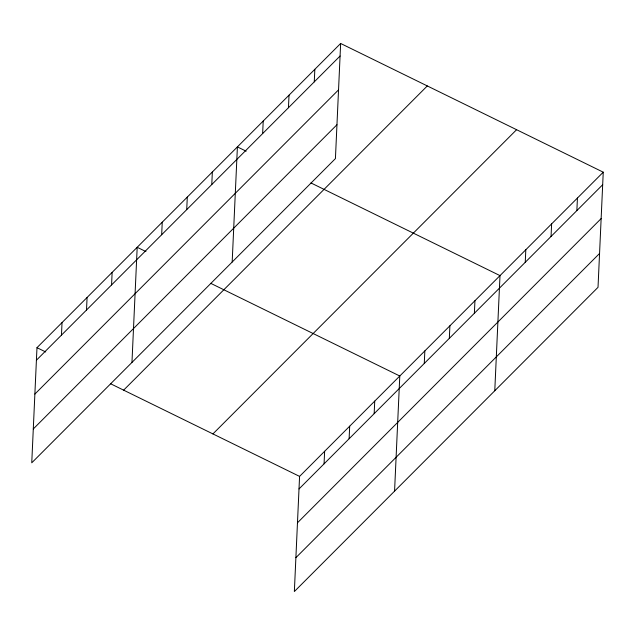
<?xml version="1.0" encoding="UTF-8"?>
<svg xmlns="http://www.w3.org/2000/svg" width="635" height="635" viewBox="0 0 635 635"><rect width="100%" height="100%" fill="white"/><g stroke="black" fill="none" stroke-linecap="round" stroke-linejoin="round"><path stroke-width="0.95" d="M340.646 43.466L36.981 347.678L31.75 462.82L335.423 158.607L340.646 43.466L603.25 172.18L598.019 287.322L294.354 591.534L299.577 476.393L603.25 172.18M61.46 335.121L62.032 322.58M86.511 310.031L87.082 297.482M111.569 284.932L112.133 272.383M131.961 362.426L137.192 247.285L145.947 251.579M161.671 234.736L162.243 222.186M186.722 209.637L187.293 197.088M211.78 184.539L212.344 171.99M232.172 262.041L237.403 146.899L246.158 151.186M262.644 133.588L263.215 121.039M288.457 107.728L289.028 95.179M314.269 81.867L314.833 69.318M324.064 463.844L324.636 451.294M349.115 438.745L349.687 426.196M374.166 413.647L374.737 401.098M394.565 491.149L399.788 376.007L210.717 283.329M424.275 363.45L424.847 350.909M449.326 338.36L449.897 325.811M474.377 313.261L474.948 300.712M494.776 390.755L499.999 275.614L310.928 182.936M525.248 262.303L525.812 249.753M551.053 236.442L551.625 223.901M576.866 210.59L577.437 198.041M36.409 360.22L340.082 56.007M34.869 394.081L338.542 89.868M33.29 428.958L336.955 124.746M123.634 390.152L427.307 85.939M212.923 433.919L516.588 129.707M299.014 488.942L602.678 184.729M297.474 522.795L601.147 218.583M295.886 557.681L599.559 253.468M36.981 347.678L45.736 351.965M110.506 383.715L299.577 476.393"/></g></svg>
